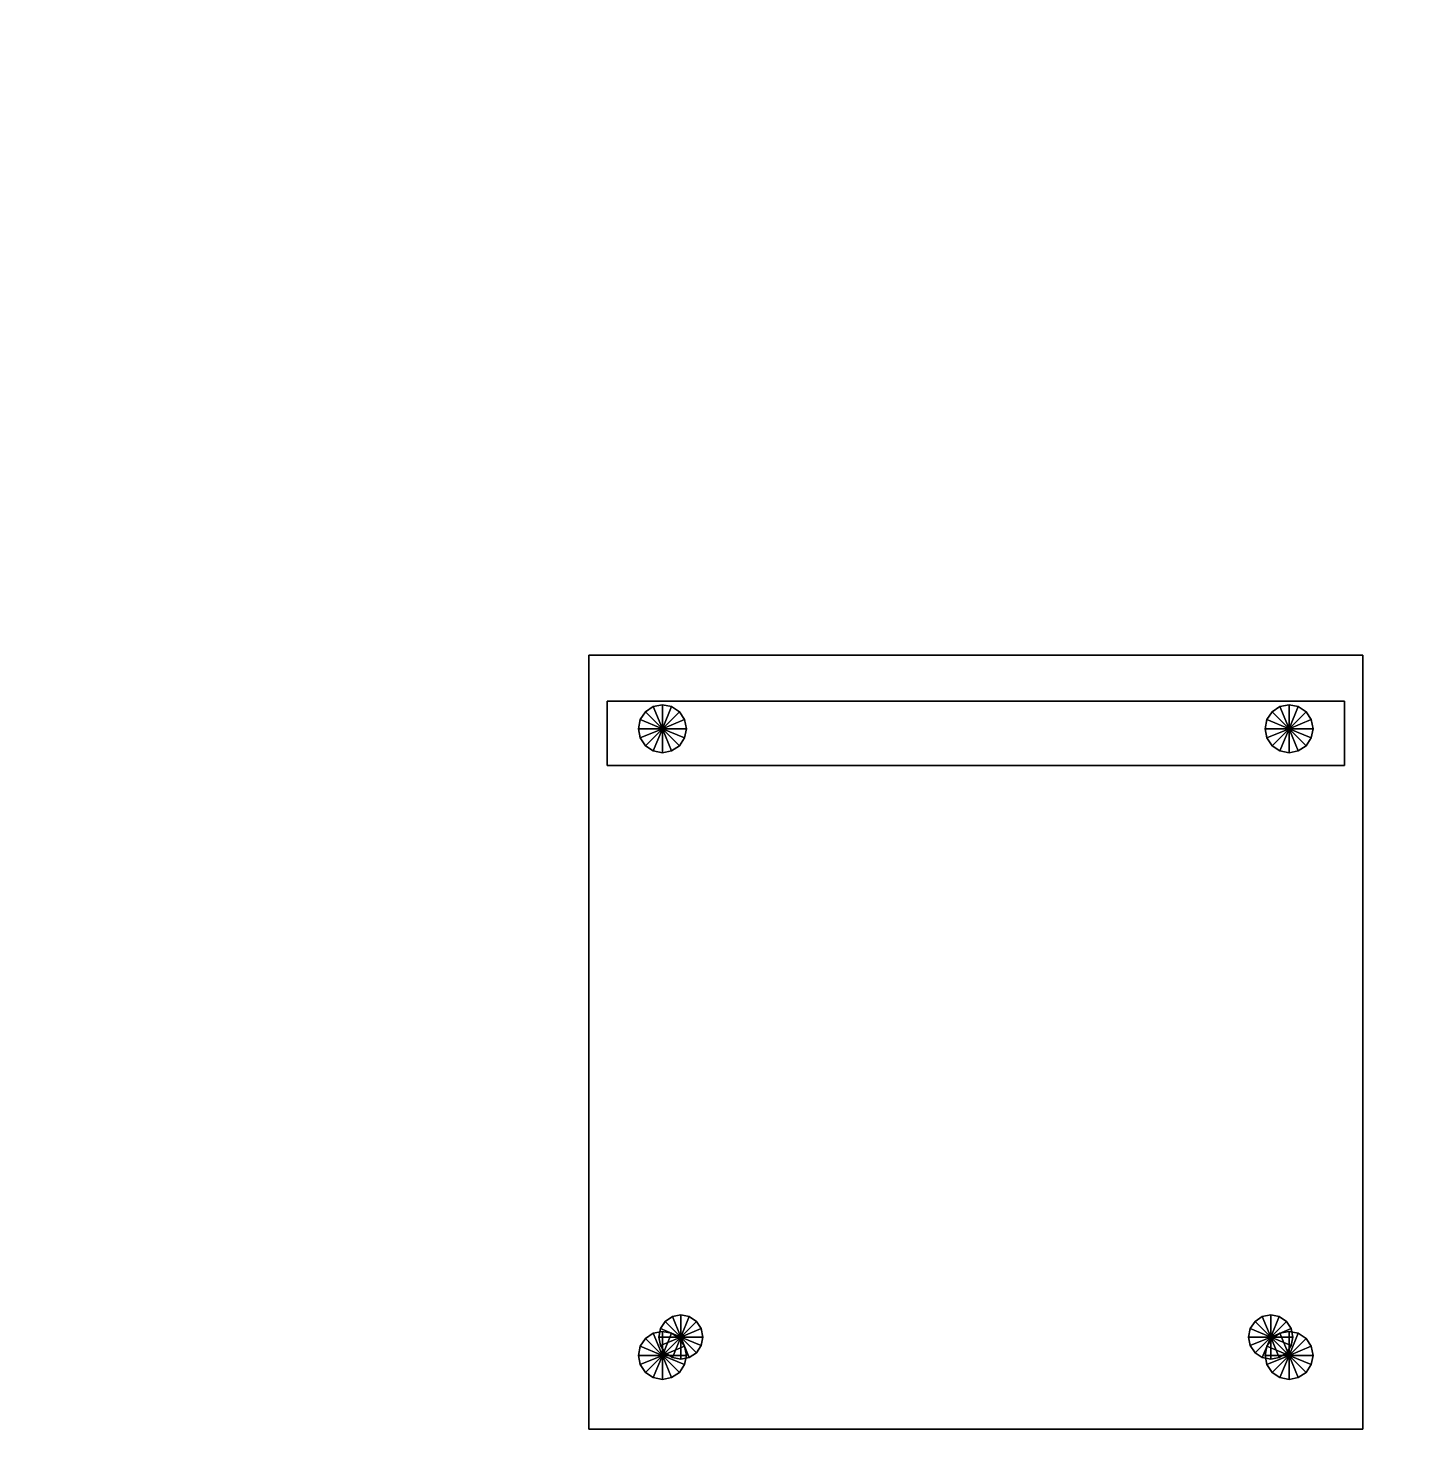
# Model space of a CAD drawing. Header units: millimetres. Extents: x -8000 to 18500, y -500 to 32500.
# Drawn here: x 5361 to 6112, y 5530 to 6300 of the extents above; entities that cross this region are included whole.
import ezdxf

# ---------------------------------------------------------------- set-up
doc = ezdxf.new("R2010")
doc.units = ezdxf.units.MM
for name, color, linetype in [('3D-FINISH', 7, 'Continuous'), ('3D-FURNITURE', 7, 'Continuous'), ('3D-ROOF', 7, 'Continuous'), ('3D-SLABS', 7, 'Continuous')]:
    doc.layers.add(name, color=color, linetype=linetype)

msp = doc.modelspace()

# ---------------------------------------------------------------- linework, layer by layer
at = {"layer": '3D-FINISH', "color": 7}
for points in [[(200, 200, 590), (200, 9800, 590), (9800, 9800, 590), (9800, 200, 590)], [(200, 200, 600), (9800, 200, 600), (9800, 9800, 600), (200, 9800, 600)], [(200, 200, 3990), (200, 9800, 3990), (9800, 9800, 3990), (9800, 200, 3990)], [(200, 200, 4000), (9800, 200, 4000), (9800, 9800, 4000), (200, 9800, 4000)]]:
    msp.add_3dface(points, dxfattribs=at)
at = {"layer": '3D-FURNITURE', "color": 7}
for points in [[(5665, 5540, 4410), (5665, 5960, 4410), (6085, 5960, 4410), (6085, 5540, 4410)], [(5665, 5960, 4410), (5665, 5960, 4450), (6085, 5960, 4450), (6085, 5960, 4410)], [(5665, 5540, 4410), (5665, 5540, 4450), (5665, 5960, 4450), (5665, 5960, 4410)], [(5665, 5540, 4450), (6085, 5540, 4450), (6085, 5960, 4450), (5665, 5960, 4450)], [(6085, 5540, 4410), (6085, 5960, 4410), (6085, 5960, 4450), (6085, 5540, 4450)], [(5675, 5900, 4700), (5675, 5935, 4700), (6075, 5935, 4700), (6075, 5900, 4700)], [(5675, 5935, 4700), (5675, 5935, 4790), (6075, 5935, 4790), (6075, 5935, 4700)], [(5675, 5900, 4700), (5675, 5900, 4790), (5675, 5935, 4790), (5675, 5935, 4700)], [(5675, 5900, 4790), (6075, 5900, 4790), (6075, 5935, 4790), (5675, 5935, 4790)], [(5695.81, 5929.19, 4000), (5692.99, 5924.97, 4000), (5692.99, 5924.97, 4430), (5695.81, 5929.19, 4430)], [(5705, 5920, 4430), (5695.81, 5929.19, 4430), (5692.99, 5924.97, 4430), (5705, 5920, 4430)], [(5705, 5920, 4000), (5692.99, 5924.97, 4000), (5695.81, 5929.19, 4000), (5705, 5920, 4000)], [(5700.03, 5932.01, 4000), (5695.81, 5929.19, 4000), (5695.81, 5929.19, 4430), (5700.03, 5932.01, 4430)], [(5705, 5920, 4430), (5700.03, 5932.01, 4430), (5695.81, 5929.19, 4430), (5705, 5920, 4430)], [(5705, 5920, 4000), (5695.81, 5929.19, 4000), (5700.03, 5932.01, 4000), (5705, 5920, 4000)], [(5705, 5933, 4000), (5700.03, 5932.01, 4000), (5700.03, 5932.01, 4430), (5705, 5933, 4430)], [(5705, 5920, 4430), (5705, 5933, 4430), (5700.03, 5932.01, 4430), (5705, 5920, 4430)], [(5705, 5920, 4000), (5700.03, 5932.01, 4000), (5705, 5933, 4000), (5705, 5920, 4000)], [(5709.97, 5932.01, 4000), (5705, 5933, 4000), (5705, 5933, 4430), (5709.97, 5932.01, 4430)], [(5705, 5920, 4430), (5709.97, 5932.01, 4430), (5705, 5933, 4430), (5705, 5920, 4430)], [(5705, 5920, 4000), (5705, 5933, 4000), (5709.97, 5932.01, 4000), (5705, 5920, 4000)], [(5705, 5920, 4430), (5714.19, 5929.19, 4430), (5709.97, 5932.01, 4430), (5705, 5920, 4430)], [(5705, 5920, 4000), (5709.97, 5932.01, 4000), (5714.19, 5929.19, 4000), (5705, 5920, 4000)], [(5705, 5920, 4430), (5717.01, 5924.97, 4430), (5714.19, 5929.19, 4430), (5705, 5920, 4430)], [(5705, 5920, 4000), (5714.19, 5929.19, 4000), (5717.01, 5924.97, 4000), (5705, 5920, 4000)], [(5714.19, 5929.19, 4000), (5709.97, 5932.01, 4000), (5709.97, 5932.01, 4430), (5714.19, 5929.19, 4430)], [(5717.01, 5924.97, 4000), (5714.19, 5929.19, 4000), (5714.19, 5929.19, 4430), (5717.01, 5924.97, 4430)], [(6035.81, 5929.19, 4000), (6032.99, 5924.97, 4000), (6032.99, 5924.97, 4430), (6035.81, 5929.19, 4430)], [(6045, 5920, 4430), (6035.81, 5929.19, 4430), (6032.99, 5924.97, 4430), (6045, 5920, 4430)], [(6045, 5920, 4000), (6032.99, 5924.97, 4000), (6035.81, 5929.19, 4000), (6045, 5920, 4000)], [(6040.03, 5932.01, 4000), (6035.81, 5929.19, 4000), (6035.81, 5929.19, 4430), (6040.03, 5932.01, 4430)], [(6045, 5920, 4430), (6040.03, 5932.01, 4430), (6035.81, 5929.19, 4430), (6045, 5920, 4430)], [(6045, 5920, 4000), (6035.81, 5929.19, 4000), (6040.03, 5932.01, 4000), (6045, 5920, 4000)], [(6045, 5933, 4000), (6040.03, 5932.01, 4000), (6040.03, 5932.01, 4430), (6045, 5933, 4430)], [(6045, 5920, 4430), (6045, 5933, 4430), (6040.03, 5932.01, 4430), (6045, 5920, 4430)], [(6045, 5920, 4000), (6040.03, 5932.01, 4000), (6045, 5933, 4000), (6045, 5920, 4000)], [(6049.97, 5932.01, 4000), (6045, 5933, 4000), (6045, 5933, 4430), (6049.97, 5932.01, 4430)], [(6045, 5920, 4430), (6049.97, 5932.01, 4430), (6045, 5933, 4430), (6045, 5920, 4430)], [(6045, 5920, 4000), (6045, 5933, 4000), (6049.97, 5932.01, 4000), (6045, 5920, 4000)], [(6045, 5920, 4430), (6054.19, 5929.19, 4430), (6049.97, 5932.01, 4430), (6045, 5920, 4430)], [(6045, 5920, 4000), (6049.97, 5932.01, 4000), (6054.19, 5929.19, 4000), (6045, 5920, 4000)], [(6045, 5920, 4430), (6057.01, 5924.97, 4430), (6054.19, 5929.19, 4430), (6045, 5920, 4430)], [(6045, 5920, 4000), (6054.19, 5929.19, 4000), (6057.01, 5924.97, 4000), (6045, 5920, 4000)], [(6054.19, 5929.19, 4000), (6049.97, 5932.01, 4000), (6049.97, 5932.01, 4430), (6054.19, 5929.19, 4430)], [(6057.01, 5924.97, 4000), (6054.19, 5929.19, 4000), (6054.19, 5929.19, 4430), (6057.01, 5924.97, 4430)], [(6075, 5900, 4700), (6075, 5935, 4700), (6075, 5935, 4790), (6075, 5900, 4790)], [(5692.99, 5924.97, 4000), (5692, 5920, 4000), (5692, 5920, 4430), (5692.99, 5924.97, 4430)], [(5705, 5920, 4430), (5692.99, 5924.97, 4430), (5692, 5920, 4430), (5705, 5920, 4430)], [(5705, 5920, 4000), (5692, 5920, 4000), (5692.99, 5924.97, 4000), (5705, 5920, 4000)], [(5705, 5920, 4430), (5718, 5920, 4430), (5717.01, 5924.97, 4430), (5705, 5920, 4430)], [(5705, 5920, 4000), (5717.01, 5924.97, 4000), (5718, 5920, 4000), (5705, 5920, 4000)], [(5718, 5920, 4000), (5717.01, 5924.97, 4000), (5717.01, 5924.97, 4430), (5718, 5920, 4430)], [(6032.99, 5924.97, 4000), (6032, 5920, 4000), (6032, 5920, 4430), (6032.99, 5924.97, 4430)], [(6045, 5920, 4430), (6032.99, 5924.97, 4430), (6032, 5920, 4430), (6045, 5920, 4430)], [(6045, 5920, 4000), (6032, 5920, 4000), (6032.99, 5924.97, 4000), (6045, 5920, 4000)], [(6045, 5920, 4430), (6058, 5920, 4430), (6057.01, 5924.97, 4430), (6045, 5920, 4430)], [(6045, 5920, 4000), (6057.01, 5924.97, 4000), (6058, 5920, 4000), (6045, 5920, 4000)], [(6058, 5920, 4000), (6057.01, 5924.97, 4000), (6057.01, 5924.97, 4430), (6058, 5920, 4430)], [(5692, 5920, 4000), (5692.99, 5915.03, 4000), (5692.99, 5915.03, 4430), (5692, 5920, 4430)], [(5705, 5920, 4430), (5692, 5920, 4430), (5692.99, 5915.03, 4430), (5705, 5920, 4430)], [(5705, 5920, 4000), (5692.99, 5915.03, 4000), (5692, 5920, 4000), (5705, 5920, 4000)], [(5705, 5920, 4430), (5692.99, 5915.03, 4430), (5695.81, 5910.81, 4430), (5705, 5920, 4430)], [(5705, 5920, 4000), (5695.81, 5910.81, 4000), (5692.99, 5915.03, 4000), (5705, 5920, 4000)], [(5692.99, 5915.03, 4000), (5695.81, 5910.81, 4000), (5695.81, 5910.81, 4430), (5692.99, 5915.03, 4430)], [(5705, 5920, 4430), (5695.81, 5910.81, 4430), (5700.03, 5907.99, 4430), (5705, 5920, 4430)], [(5705, 5920, 4000), (5700.03, 5907.99, 4000), (5695.81, 5910.81, 4000), (5705, 5920, 4000)], [(5705, 5920, 4430), (5700.03, 5907.99, 4430), (5705, 5907, 4430), (5705, 5920, 4430)], [(5705, 5920, 4000), (5705, 5907, 4000), (5700.03, 5907.99, 4000), (5705, 5920, 4000)], [(5705, 5920, 4430), (5705, 5907, 4430), (5709.97, 5907.99, 4430), (5705, 5920, 4430)], [(5705, 5920, 4000), (5709.97, 5907.99, 4000), (5705, 5907, 4000), (5705, 5920, 4000)], [(5705, 5920, 4430), (5709.97, 5907.99, 4430), (5714.19, 5910.81, 4430), (5705, 5920, 4430)], [(5705, 5920, 4000), (5714.19, 5910.81, 4000), (5709.97, 5907.99, 4000), (5705, 5920, 4000)], [(5705, 5920, 4430), (5714.19, 5910.81, 4430), (5717.01, 5915.03, 4430), (5705, 5920, 4430)], [(5705, 5920, 4000), (5717.01, 5915.03, 4000), (5714.19, 5910.81, 4000), (5705, 5920, 4000)], [(5705, 5920, 4430), (5717.01, 5915.03, 4430), (5718, 5920, 4430), (5705, 5920, 4430)], [(5705, 5920, 4000), (5718, 5920, 4000), (5717.01, 5915.03, 4000), (5705, 5920, 4000)], [(5714.19, 5910.81, 4000), (5717.01, 5915.03, 4000), (5717.01, 5915.03, 4430), (5714.19, 5910.81, 4430)], [(5717.01, 5915.03, 4000), (5718, 5920, 4000), (5718, 5920, 4430), (5717.01, 5915.03, 4430)], [(6032, 5920, 4000), (6032.99, 5915.03, 4000), (6032.99, 5915.03, 4430), (6032, 5920, 4430)], [(6045, 5920, 4430), (6032, 5920, 4430), (6032.99, 5915.03, 4430), (6045, 5920, 4430)], [(6045, 5920, 4000), (6032.99, 5915.03, 4000), (6032, 5920, 4000), (6045, 5920, 4000)], [(6045, 5920, 4430), (6032.99, 5915.03, 4430), (6035.81, 5910.81, 4430), (6045, 5920, 4430)], [(6045, 5920, 4000), (6035.81, 5910.81, 4000), (6032.99, 5915.03, 4000), (6045, 5920, 4000)], [(6032.99, 5915.03, 4000), (6035.81, 5910.81, 4000), (6035.81, 5910.81, 4430), (6032.99, 5915.03, 4430)], [(6045, 5920, 4430), (6035.81, 5910.81, 4430), (6040.03, 5907.99, 4430), (6045, 5920, 4430)], [(6045, 5920, 4000), (6040.03, 5907.99, 4000), (6035.81, 5910.81, 4000), (6045, 5920, 4000)], [(6045, 5920, 4430), (6040.03, 5907.99, 4430), (6045, 5907, 4430), (6045, 5920, 4430)], [(6045, 5920, 4000), (6045, 5907, 4000), (6040.03, 5907.99, 4000), (6045, 5920, 4000)], [(6045, 5920, 4430), (6045, 5907, 4430), (6049.97, 5907.99, 4430), (6045, 5920, 4430)], [(6045, 5920, 4000), (6049.97, 5907.99, 4000), (6045, 5907, 4000), (6045, 5920, 4000)], [(6045, 5920, 4430), (6049.97, 5907.99, 4430), (6054.19, 5910.81, 4430), (6045, 5920, 4430)], [(6045, 5920, 4000), (6054.19, 5910.81, 4000), (6049.97, 5907.99, 4000), (6045, 5920, 4000)], [(6045, 5920, 4430), (6054.19, 5910.81, 4430), (6057.01, 5915.03, 4430), (6045, 5920, 4430)], [(6045, 5920, 4000), (6057.01, 5915.03, 4000), (6054.19, 5910.81, 4000), (6045, 5920, 4000)], [(6045, 5920, 4430), (6057.01, 5915.03, 4430), (6058, 5920, 4430), (6045, 5920, 4430)], [(6045, 5920, 4000), (6058, 5920, 4000), (6057.01, 5915.03, 4000), (6045, 5920, 4000)], [(6054.19, 5910.81, 4000), (6057.01, 5915.03, 4000), (6057.01, 5915.03, 4430), (6054.19, 5910.81, 4430)], [(6057.01, 5915.03, 4000), (6058, 5920, 4000), (6058, 5920, 4430), (6057.01, 5915.03, 4430)], [(5695.81, 5910.81, 4000), (5700.03, 5907.99, 4000), (5700.03, 5907.99, 4430), (5695.81, 5910.81, 4430)], [(5700.03, 5907.99, 4000), (5705, 5907, 4000), (5705, 5907, 4430), (5700.03, 5907.99, 4430)], [(5705, 5907, 4000), (5709.97, 5907.99, 4000), (5709.97, 5907.99, 4430), (5705, 5907, 4430)], [(5709.97, 5907.99, 4000), (5714.19, 5910.81, 4000), (5714.19, 5910.81, 4430), (5709.97, 5907.99, 4430)], [(6035.81, 5910.81, 4000), (6040.03, 5907.99, 4000), (6040.03, 5907.99, 4430), (6035.81, 5910.81, 4430)], [(6040.03, 5907.99, 4000), (6045, 5907, 4000), (6045, 5907, 4430), (6040.03, 5907.99, 4430)], [(6045, 5907, 4000), (6049.97, 5907.99, 4000), (6049.97, 5907.99, 4430), (6045, 5907, 4430)], [(6049.97, 5907.99, 4000), (6054.19, 5910.81, 4000), (6054.19, 5910.81, 4430), (6049.97, 5907.99, 4430)], [(5675, 5900, 4700), (6075, 5900, 4700), (6075, 5900, 4790), (5675, 5900, 4790)], [(5706.51, 5598.49, 4430), (5703.91, 5594.59, 4430), (5703.91, 5594.59, 4780), (5706.51, 5598.49, 4780)], [(5715, 5590, 4780), (5706.51, 5598.49, 4780), (5703.91, 5594.59, 4780), (5715, 5590, 4780)], [(5715, 5590, 4430), (5703.91, 5594.59, 4430), (5706.51, 5598.49, 4430), (5715, 5590, 4430)], [(5710.41, 5601.09, 4430), (5706.51, 5598.49, 4430), (5706.51, 5598.49, 4780), (5710.41, 5601.09, 4780)], [(5715, 5590, 4780), (5710.41, 5601.09, 4780), (5706.51, 5598.49, 4780), (5715, 5590, 4780)], [(5715, 5590, 4430), (5706.51, 5598.49, 4430), (5710.41, 5601.09, 4430), (5715, 5590, 4430)], [(5715, 5602, 4430), (5710.41, 5601.09, 4430), (5710.41, 5601.09, 4780), (5715, 5602, 4780)], [(5715, 5590, 4780), (5715, 5602, 4780), (5710.41, 5601.09, 4780), (5715, 5590, 4780)], [(5715, 5590, 4430), (5710.41, 5601.09, 4430), (5715, 5602, 4430), (5715, 5590, 4430)], [(5719.59, 5601.09, 4430), (5715, 5602, 4430), (5715, 5602, 4780), (5719.59, 5601.09, 4780)], [(5715, 5590, 4780), (5719.59, 5601.09, 4780), (5715, 5602, 4780), (5715, 5590, 4780)], [(5715, 5590, 4430), (5715, 5602, 4430), (5719.59, 5601.09, 4430), (5715, 5590, 4430)], [(5715, 5590, 4780), (5723.49, 5598.49, 4780), (5719.59, 5601.09, 4780), (5715, 5590, 4780)], [(5715, 5590, 4430), (5719.59, 5601.09, 4430), (5723.49, 5598.49, 4430), (5715, 5590, 4430)], [(5715, 5590, 4780), (5726.09, 5594.59, 4780), (5723.49, 5598.49, 4780), (5715, 5590, 4780)], [(5715, 5590, 4430), (5723.49, 5598.49, 4430), (5726.09, 5594.59, 4430), (5715, 5590, 4430)], [(5723.49, 5598.49, 4430), (5719.59, 5601.09, 4430), (5719.59, 5601.09, 4780), (5723.49, 5598.49, 4780)], [(5726.09, 5594.59, 4430), (5723.49, 5598.49, 4430), (5723.49, 5598.49, 4780), (5726.09, 5594.59, 4780)], [(6026.51, 5598.49, 4430), (6023.91, 5594.59, 4430), (6023.91, 5594.59, 4780), (6026.51, 5598.49, 4780)], [(6035, 5590, 4780), (6026.51, 5598.49, 4780), (6023.91, 5594.59, 4780), (6035, 5590, 4780)], [(6035, 5590, 4430), (6023.91, 5594.59, 4430), (6026.51, 5598.49, 4430), (6035, 5590, 4430)], [(6030.41, 5601.09, 4430), (6026.51, 5598.49, 4430), (6026.51, 5598.49, 4780), (6030.41, 5601.09, 4780)], [(6035, 5590, 4780), (6030.41, 5601.09, 4780), (6026.51, 5598.49, 4780), (6035, 5590, 4780)], [(6035, 5590, 4430), (6026.51, 5598.49, 4430), (6030.41, 5601.09, 4430), (6035, 5590, 4430)], [(6035, 5602, 4430), (6030.41, 5601.09, 4430), (6030.41, 5601.09, 4780), (6035, 5602, 4780)], [(6035, 5590, 4780), (6035, 5602, 4780), (6030.41, 5601.09, 4780), (6035, 5590, 4780)], [(6035, 5590, 4430), (6030.41, 5601.09, 4430), (6035, 5602, 4430), (6035, 5590, 4430)], [(6039.59, 5601.09, 4430), (6035, 5602, 4430), (6035, 5602, 4780), (6039.59, 5601.09, 4780)], [(6035, 5590, 4780), (6039.59, 5601.09, 4780), (6035, 5602, 4780), (6035, 5590, 4780)], [(6035, 5590, 4430), (6035, 5602, 4430), (6039.59, 5601.09, 4430), (6035, 5590, 4430)], [(6035, 5590, 4780), (6043.49, 5598.49, 4780), (6039.59, 5601.09, 4780), (6035, 5590, 4780)], [(6035, 5590, 4430), (6039.59, 5601.09, 4430), (6043.49, 5598.49, 4430), (6035, 5590, 4430)], [(6035, 5590, 4780), (6046.09, 5594.59, 4780), (6043.49, 5598.49, 4780), (6035, 5590, 4780)], [(6035, 5590, 4430), (6043.49, 5598.49, 4430), (6046.09, 5594.59, 4430), (6035, 5590, 4430)], [(6043.49, 5598.49, 4430), (6039.59, 5601.09, 4430), (6039.59, 5601.09, 4780), (6043.49, 5598.49, 4780)], [(6046.09, 5594.59, 4430), (6043.49, 5598.49, 4430), (6043.49, 5598.49, 4780), (6046.09, 5594.59, 4780)], [(5700.03, 5592.01, 4000), (5695.81, 5589.19, 4000), (5695.81, 5589.19, 4430), (5700.03, 5592.01, 4430)], [(5705, 5580, 4430), (5700.03, 5592.01, 4430), (5695.81, 5589.19, 4430), (5705, 5580, 4430)], [(5705, 5580, 4000), (5695.81, 5589.19, 4000), (5700.03, 5592.01, 4000), (5705, 5580, 4000)], [(5705, 5593, 4000), (5700.03, 5592.01, 4000), (5700.03, 5592.01, 4430), (5705, 5593, 4430)], [(5705, 5580, 4430), (5705, 5593, 4430), (5700.03, 5592.01, 4430), (5705, 5580, 4430)], [(5705, 5580, 4000), (5700.03, 5592.01, 4000), (5705, 5593, 4000), (5705, 5580, 4000)], [(5703.91, 5594.59, 4430), (5703, 5590, 4430), (5703, 5590, 4780), (5703.91, 5594.59, 4780)], [(5715, 5590, 4780), (5703.91, 5594.59, 4780), (5703, 5590, 4780), (5715, 5590, 4780)], [(5715, 5590, 4430), (5703, 5590, 4430), (5703.91, 5594.59, 4430), (5715, 5590, 4430)], [(5709.97, 5592.01, 4000), (5705, 5593, 4000), (5705, 5593, 4430), (5709.97, 5592.01, 4430)], [(5705, 5580, 4430), (5709.97, 5592.01, 4430), (5705, 5593, 4430), (5705, 5580, 4430)], [(5705, 5580, 4000), (5705, 5593, 4000), (5709.97, 5592.01, 4000), (5705, 5580, 4000)], [(5705, 5580, 4430), (5714.19, 5589.19, 4430), (5709.97, 5592.01, 4430), (5705, 5580, 4430)], [(5705, 5580, 4000), (5709.97, 5592.01, 4000), (5714.19, 5589.19, 4000), (5705, 5580, 4000)], [(5714.19, 5589.19, 4000), (5709.97, 5592.01, 4000), (5709.97, 5592.01, 4430), (5714.19, 5589.19, 4430)], [(5715, 5590, 4780), (5727, 5590, 4780), (5726.09, 5594.59, 4780), (5715, 5590, 4780)], [(5715, 5590, 4430), (5726.09, 5594.59, 4430), (5727, 5590, 4430), (5715, 5590, 4430)], [(5727, 5590, 4430), (5726.09, 5594.59, 4430), (5726.09, 5594.59, 4780), (5727, 5590, 4780)], [(6023.91, 5594.59, 4430), (6023, 5590, 4430), (6023, 5590, 4780), (6023.91, 5594.59, 4780)], [(6035, 5590, 4780), (6023.91, 5594.59, 4780), (6023, 5590, 4780), (6035, 5590, 4780)], [(6035, 5590, 4430), (6023, 5590, 4430), (6023.91, 5594.59, 4430), (6035, 5590, 4430)], [(6035, 5590, 4780), (6047, 5590, 4780), (6046.09, 5594.59, 4780), (6035, 5590, 4780)], [(6035, 5590, 4430), (6046.09, 5594.59, 4430), (6047, 5590, 4430), (6035, 5590, 4430)], [(6040.03, 5592.01, 4000), (6035.81, 5589.19, 4000), (6035.81, 5589.19, 4430), (6040.03, 5592.01, 4430)], [(6045, 5580, 4430), (6040.03, 5592.01, 4430), (6035.81, 5589.19, 4430), (6045, 5580, 4430)], [(6045, 5580, 4000), (6035.81, 5589.19, 4000), (6040.03, 5592.01, 4000), (6045, 5580, 4000)], [(6045, 5593, 4000), (6040.03, 5592.01, 4000), (6040.03, 5592.01, 4430), (6045, 5593, 4430)], [(6045, 5580, 4430), (6045, 5593, 4430), (6040.03, 5592.01, 4430), (6045, 5580, 4430)], [(6045, 5580, 4000), (6040.03, 5592.01, 4000), (6045, 5593, 4000), (6045, 5580, 4000)], [(6049.97, 5592.01, 4000), (6045, 5593, 4000), (6045, 5593, 4430), (6049.97, 5592.01, 4430)], [(6045, 5580, 4430), (6049.97, 5592.01, 4430), (6045, 5593, 4430), (6045, 5580, 4430)], [(6045, 5580, 4000), (6045, 5593, 4000), (6049.97, 5592.01, 4000), (6045, 5580, 4000)], [(6045, 5580, 4430), (6054.19, 5589.19, 4430), (6049.97, 5592.01, 4430), (6045, 5580, 4430)], [(6045, 5580, 4000), (6049.97, 5592.01, 4000), (6054.19, 5589.19, 4000), (6045, 5580, 4000)], [(6047, 5590, 4430), (6046.09, 5594.59, 4430), (6046.09, 5594.59, 4780), (6047, 5590, 4780)], [(6054.19, 5589.19, 4000), (6049.97, 5592.01, 4000), (6049.97, 5592.01, 4430), (6054.19, 5589.19, 4430)], [(5692.99, 5584.97, 4000), (5692, 5580, 4000), (5692, 5580, 4430), (5692.99, 5584.97, 4430)], [(5705, 5580, 4430), (5692.99, 5584.97, 4430), (5692, 5580, 4430), (5705, 5580, 4430)], [(5705, 5580, 4000), (5692, 5580, 4000), (5692.99, 5584.97, 4000), (5705, 5580, 4000)], [(5695.81, 5589.19, 4000), (5692.99, 5584.97, 4000), (5692.99, 5584.97, 4430), (5695.81, 5589.19, 4430)], [(5705, 5580, 4430), (5695.81, 5589.19, 4430), (5692.99, 5584.97, 4430), (5705, 5580, 4430)], [(5705, 5580, 4000), (5692.99, 5584.97, 4000), (5695.81, 5589.19, 4000), (5705, 5580, 4000)], [(5703, 5590, 4430), (5703.91, 5585.41, 4430), (5703.91, 5585.41, 4780), (5703, 5590, 4780)], [(5715, 5590, 4780), (5703, 5590, 4780), (5703.91, 5585.41, 4780), (5715, 5590, 4780)], [(5715, 5590, 4430), (5703.91, 5585.41, 4430), (5703, 5590, 4430), (5715, 5590, 4430)], [(5715, 5590, 4780), (5703.91, 5585.41, 4780), (5706.51, 5581.51, 4780), (5715, 5590, 4780)], [(5715, 5590, 4430), (5706.51, 5581.51, 4430), (5703.91, 5585.41, 4430), (5715, 5590, 4430)], [(5703.91, 5585.41, 4430), (5706.51, 5581.51, 4430), (5706.51, 5581.51, 4780), (5703.91, 5585.41, 4780)], [(5705, 5580, 4430), (5717.01, 5584.97, 4430), (5714.19, 5589.19, 4430), (5705, 5580, 4430)], [(5705, 5580, 4000), (5714.19, 5589.19, 4000), (5717.01, 5584.97, 4000), (5705, 5580, 4000)], [(5705, 5580, 4430), (5718, 5580, 4430), (5717.01, 5584.97, 4430), (5705, 5580, 4430)], [(5705, 5580, 4000), (5717.01, 5584.97, 4000), (5718, 5580, 4000), (5705, 5580, 4000)], [(5715, 5590, 4780), (5706.51, 5581.51, 4780), (5710.41, 5578.91, 4780), (5715, 5590, 4780)], [(5715, 5590, 4430), (5710.41, 5578.91, 4430), (5706.51, 5581.51, 4430), (5715, 5590, 4430)], [(5715, 5590, 4780), (5710.41, 5578.91, 4780), (5715, 5578, 4780), (5715, 5590, 4780)], [(5715, 5590, 4430), (5715, 5578, 4430), (5710.41, 5578.91, 4430), (5715, 5590, 4430)], [(5717.01, 5584.97, 4000), (5714.19, 5589.19, 4000), (5714.19, 5589.19, 4430), (5717.01, 5584.97, 4430)], [(5715, 5590, 4780), (5715, 5578, 4780), (5719.59, 5578.91, 4780), (5715, 5590, 4780)], [(5715, 5590, 4430), (5719.59, 5578.91, 4430), (5715, 5578, 4430), (5715, 5590, 4430)], [(5715, 5590, 4780), (5719.59, 5578.91, 4780), (5723.49, 5581.51, 4780), (5715, 5590, 4780)], [(5715, 5590, 4430), (5723.49, 5581.51, 4430), (5719.59, 5578.91, 4430), (5715, 5590, 4430)], [(5715, 5590, 4780), (5723.49, 5581.51, 4780), (5726.09, 5585.41, 4780), (5715, 5590, 4780)], [(5715, 5590, 4430), (5726.09, 5585.41, 4430), (5723.49, 5581.51, 4430), (5715, 5590, 4430)], [(5715, 5590, 4780), (5726.09, 5585.41, 4780), (5727, 5590, 4780), (5715, 5590, 4780)], [(5715, 5590, 4430), (5727, 5590, 4430), (5726.09, 5585.41, 4430), (5715, 5590, 4430)], [(5718, 5580, 4000), (5717.01, 5584.97, 4000), (5717.01, 5584.97, 4430), (5718, 5580, 4430)], [(5723.49, 5581.51, 4430), (5726.09, 5585.41, 4430), (5726.09, 5585.41, 4780), (5723.49, 5581.51, 4780)], [(5726.09, 5585.41, 4430), (5727, 5590, 4430), (5727, 5590, 4780), (5726.09, 5585.41, 4780)], [(6023, 5590, 4430), (6023.91, 5585.41, 4430), (6023.91, 5585.41, 4780), (6023, 5590, 4780)], [(6035, 5590, 4780), (6023, 5590, 4780), (6023.91, 5585.41, 4780), (6035, 5590, 4780)], [(6035, 5590, 4430), (6023.91, 5585.41, 4430), (6023, 5590, 4430), (6035, 5590, 4430)], [(6035, 5590, 4780), (6023.91, 5585.41, 4780), (6026.51, 5581.51, 4780), (6035, 5590, 4780)], [(6035, 5590, 4430), (6026.51, 5581.51, 4430), (6023.91, 5585.41, 4430), (6035, 5590, 4430)], [(6023.91, 5585.41, 4430), (6026.51, 5581.51, 4430), (6026.51, 5581.51, 4780), (6023.91, 5585.41, 4780)], [(6035, 5590, 4780), (6026.51, 5581.51, 4780), (6030.41, 5578.91, 4780), (6035, 5590, 4780)], [(6035, 5590, 4430), (6030.41, 5578.91, 4430), (6026.51, 5581.51, 4430), (6035, 5590, 4430)], [(6035, 5590, 4780), (6030.41, 5578.91, 4780), (6035, 5578, 4780), (6035, 5590, 4780)], [(6035, 5590, 4430), (6035, 5578, 4430), (6030.41, 5578.91, 4430), (6035, 5590, 4430)], [(6032.99, 5584.97, 4000), (6032, 5580, 4000), (6032, 5580, 4430), (6032.99, 5584.97, 4430)], [(6045, 5580, 4430), (6032.99, 5584.97, 4430), (6032, 5580, 4430), (6045, 5580, 4430)], [(6045, 5580, 4000), (6032, 5580, 4000), (6032.99, 5584.97, 4000), (6045, 5580, 4000)], [(6035.81, 5589.19, 4000), (6032.99, 5584.97, 4000), (6032.99, 5584.97, 4430), (6035.81, 5589.19, 4430)], [(6045, 5580, 4430), (6035.81, 5589.19, 4430), (6032.99, 5584.97, 4430), (6045, 5580, 4430)], [(6045, 5580, 4000), (6032.99, 5584.97, 4000), (6035.81, 5589.19, 4000), (6045, 5580, 4000)], [(6035, 5590, 4780), (6035, 5578, 4780), (6039.59, 5578.91, 4780), (6035, 5590, 4780)], [(6035, 5590, 4430), (6039.59, 5578.91, 4430), (6035, 5578, 4430), (6035, 5590, 4430)], [(6035, 5590, 4780), (6039.59, 5578.91, 4780), (6043.49, 5581.51, 4780), (6035, 5590, 4780)], [(6035, 5590, 4430), (6043.49, 5581.51, 4430), (6039.59, 5578.91, 4430), (6035, 5590, 4430)], [(6035, 5590, 4780), (6043.49, 5581.51, 4780), (6046.09, 5585.41, 4780), (6035, 5590, 4780)], [(6035, 5590, 4430), (6046.09, 5585.41, 4430), (6043.49, 5581.51, 4430), (6035, 5590, 4430)], [(6035, 5590, 4780), (6046.09, 5585.41, 4780), (6047, 5590, 4780), (6035, 5590, 4780)], [(6035, 5590, 4430), (6047, 5590, 4430), (6046.09, 5585.41, 4430), (6035, 5590, 4430)], [(6043.49, 5581.51, 4430), (6046.09, 5585.41, 4430), (6046.09, 5585.41, 4780), (6043.49, 5581.51, 4780)], [(6045, 5580, 4430), (6057.01, 5584.97, 4430), (6054.19, 5589.19, 4430), (6045, 5580, 4430)], [(6045, 5580, 4000), (6054.19, 5589.19, 4000), (6057.01, 5584.97, 4000), (6045, 5580, 4000)], [(6045, 5580, 4430), (6058, 5580, 4430), (6057.01, 5584.97, 4430), (6045, 5580, 4430)], [(6045, 5580, 4000), (6057.01, 5584.97, 4000), (6058, 5580, 4000), (6045, 5580, 4000)], [(6046.09, 5585.41, 4430), (6047, 5590, 4430), (6047, 5590, 4780), (6046.09, 5585.41, 4780)], [(6057.01, 5584.97, 4000), (6054.19, 5589.19, 4000), (6054.19, 5589.19, 4430), (6057.01, 5584.97, 4430)], [(6058, 5580, 4000), (6057.01, 5584.97, 4000), (6057.01, 5584.97, 4430), (6058, 5580, 4430)], [(5692, 5580, 4000), (5692.99, 5575.03, 4000), (5692.99, 5575.03, 4430), (5692, 5580, 4430)], [(5705, 5580, 4430), (5692, 5580, 4430), (5692.99, 5575.03, 4430), (5705, 5580, 4430)], [(5705, 5580, 4000), (5692.99, 5575.03, 4000), (5692, 5580, 4000), (5705, 5580, 4000)], [(5705, 5580, 4430), (5692.99, 5575.03, 4430), (5695.81, 5570.81, 4430), (5705, 5580, 4430)], [(5705, 5580, 4000), (5695.81, 5570.81, 4000), (5692.99, 5575.03, 4000), (5705, 5580, 4000)], [(5692.99, 5575.03, 4000), (5695.81, 5570.81, 4000), (5695.81, 5570.81, 4430), (5692.99, 5575.03, 4430)], [(5705, 5580, 4430), (5695.81, 5570.81, 4430), (5700.03, 5567.99, 4430), (5705, 5580, 4430)], [(5705, 5580, 4000), (5700.03, 5567.99, 4000), (5695.81, 5570.81, 4000), (5705, 5580, 4000)], [(5705, 5580, 4430), (5700.03, 5567.99, 4430), (5705, 5567, 4430), (5705, 5580, 4430)], [(5705, 5580, 4000), (5705, 5567, 4000), (5700.03, 5567.99, 4000), (5705, 5580, 4000)], [(5705, 5580, 4430), (5705, 5567, 4430), (5709.97, 5567.99, 4430), (5705, 5580, 4430)], [(5705, 5580, 4000), (5709.97, 5567.99, 4000), (5705, 5567, 4000), (5705, 5580, 4000)], [(5705, 5580, 4430), (5709.97, 5567.99, 4430), (5714.19, 5570.81, 4430), (5705, 5580, 4430)], [(5705, 5580, 4000), (5714.19, 5570.81, 4000), (5709.97, 5567.99, 4000), (5705, 5580, 4000)], [(5705, 5580, 4430), (5714.19, 5570.81, 4430), (5717.01, 5575.03, 4430), (5705, 5580, 4430)], [(5705, 5580, 4000), (5717.01, 5575.03, 4000), (5714.19, 5570.81, 4000), (5705, 5580, 4000)], [(5705, 5580, 4430), (5717.01, 5575.03, 4430), (5718, 5580, 4430), (5705, 5580, 4430)], [(5705, 5580, 4000), (5718, 5580, 4000), (5717.01, 5575.03, 4000), (5705, 5580, 4000)], [(5706.51, 5581.51, 4430), (5710.41, 5578.91, 4430), (5710.41, 5578.91, 4780), (5706.51, 5581.51, 4780)], [(5710.41, 5578.91, 4430), (5715, 5578, 4430), (5715, 5578, 4780), (5710.41, 5578.91, 4780)], [(5714.19, 5570.81, 4000), (5717.01, 5575.03, 4000), (5717.01, 5575.03, 4430), (5714.19, 5570.81, 4430)], [(5715, 5578, 4430), (5719.59, 5578.91, 4430), (5719.59, 5578.91, 4780), (5715, 5578, 4780)], [(5717.01, 5575.03, 4000), (5718, 5580, 4000), (5718, 5580, 4430), (5717.01, 5575.03, 4430)], [(5719.59, 5578.91, 4430), (5723.49, 5581.51, 4430), (5723.49, 5581.51, 4780), (5719.59, 5578.91, 4780)], [(6026.51, 5581.51, 4430), (6030.41, 5578.91, 4430), (6030.41, 5578.91, 4780), (6026.51, 5581.51, 4780)], [(6030.41, 5578.91, 4430), (6035, 5578, 4430), (6035, 5578, 4780), (6030.41, 5578.91, 4780)], [(6032, 5580, 4000), (6032.99, 5575.03, 4000), (6032.99, 5575.03, 4430), (6032, 5580, 4430)], [(6045, 5580, 4430), (6032, 5580, 4430), (6032.99, 5575.03, 4430), (6045, 5580, 4430)], [(6045, 5580, 4000), (6032.99, 5575.03, 4000), (6032, 5580, 4000), (6045, 5580, 4000)], [(6045, 5580, 4430), (6032.99, 5575.03, 4430), (6035.81, 5570.81, 4430), (6045, 5580, 4430)], [(6045, 5580, 4000), (6035.81, 5570.81, 4000), (6032.99, 5575.03, 4000), (6045, 5580, 4000)], [(6032.99, 5575.03, 4000), (6035.81, 5570.81, 4000), (6035.81, 5570.81, 4430), (6032.99, 5575.03, 4430)], [(6035, 5578, 4430), (6039.59, 5578.91, 4430), (6039.59, 5578.91, 4780), (6035, 5578, 4780)], [(6045, 5580, 4430), (6035.81, 5570.81, 4430), (6040.03, 5567.99, 4430), (6045, 5580, 4430)], [(6045, 5580, 4000), (6040.03, 5567.99, 4000), (6035.81, 5570.81, 4000), (6045, 5580, 4000)], [(6039.59, 5578.91, 4430), (6043.49, 5581.51, 4430), (6043.49, 5581.51, 4780), (6039.59, 5578.91, 4780)], [(6045, 5580, 4430), (6040.03, 5567.99, 4430), (6045, 5567, 4430), (6045, 5580, 4430)], [(6045, 5580, 4000), (6045, 5567, 4000), (6040.03, 5567.99, 4000), (6045, 5580, 4000)], [(6045, 5580, 4430), (6045, 5567, 4430), (6049.97, 5567.99, 4430), (6045, 5580, 4430)], [(6045, 5580, 4000), (6049.97, 5567.99, 4000), (6045, 5567, 4000), (6045, 5580, 4000)], [(6045, 5580, 4430), (6049.97, 5567.99, 4430), (6054.19, 5570.81, 4430), (6045, 5580, 4430)], [(6045, 5580, 4000), (6054.19, 5570.81, 4000), (6049.97, 5567.99, 4000), (6045, 5580, 4000)], [(6045, 5580, 4430), (6054.19, 5570.81, 4430), (6057.01, 5575.03, 4430), (6045, 5580, 4430)], [(6045, 5580, 4000), (6057.01, 5575.03, 4000), (6054.19, 5570.81, 4000), (6045, 5580, 4000)], [(6045, 5580, 4430), (6057.01, 5575.03, 4430), (6058, 5580, 4430), (6045, 5580, 4430)], [(6045, 5580, 4000), (6058, 5580, 4000), (6057.01, 5575.03, 4000), (6045, 5580, 4000)], [(6054.19, 5570.81, 4000), (6057.01, 5575.03, 4000), (6057.01, 5575.03, 4430), (6054.19, 5570.81, 4430)], [(6057.01, 5575.03, 4000), (6058, 5580, 4000), (6058, 5580, 4430), (6057.01, 5575.03, 4430)], [(5695.81, 5570.81, 4000), (5700.03, 5567.99, 4000), (5700.03, 5567.99, 4430), (5695.81, 5570.81, 4430)], [(5700.03, 5567.99, 4000), (5705, 5567, 4000), (5705, 5567, 4430), (5700.03, 5567.99, 4430)], [(5705, 5567, 4000), (5709.97, 5567.99, 4000), (5709.97, 5567.99, 4430), (5705, 5567, 4430)], [(5709.97, 5567.99, 4000), (5714.19, 5570.81, 4000), (5714.19, 5570.81, 4430), (5709.97, 5567.99, 4430)], [(6035.81, 5570.81, 4000), (6040.03, 5567.99, 4000), (6040.03, 5567.99, 4430), (6035.81, 5570.81, 4430)], [(6040.03, 5567.99, 4000), (6045, 5567, 4000), (6045, 5567, 4430), (6040.03, 5567.99, 4430)], [(6045, 5567, 4000), (6049.97, 5567.99, 4000), (6049.97, 5567.99, 4430), (6045, 5567, 4430)], [(6049.97, 5567.99, 4000), (6054.19, 5570.81, 4000), (6054.19, 5570.81, 4430), (6049.97, 5567.99, 4430)], [(5665, 5540, 4410), (6085, 5540, 4410), (6085, 5540, 4450), (5665, 5540, 4450)]]:
    msp.add_3dface(points, dxfattribs=at)
at = {"layer": '3D-ROOF', "color": 7}
for points in [[(0, 0, 7000), (0, 10000, 7000), (10000, 10000, 7000), (10000, 0, 7000)], [(0, 0, 7200), (10000, 0, 7200), (10000, 10000, 7200), (0, 10000, 7200)]]:
    msp.add_3dface(points, dxfattribs=at)
at = {"layer": '3D-SLABS', "color": 7}
for points in [[(0, 0), (0, 10000), (10000, 10000), (10000, 0)], [(0, 0, 600), (10000, 0, 600), (10000, 10000, 600), (0, 10000, 600)], [(3800, 4000, 3800), (3800, 7500, 3800), (7800, 7500, 3800), (7800, 4000, 3800)], [(3800, 4000, 4000), (7800, 4000, 4000), (7800, 7500, 4000), (3800, 7500, 4000)]]:
    msp.add_3dface(points, dxfattribs=at)

doc.saveas('drawing.dxf')
